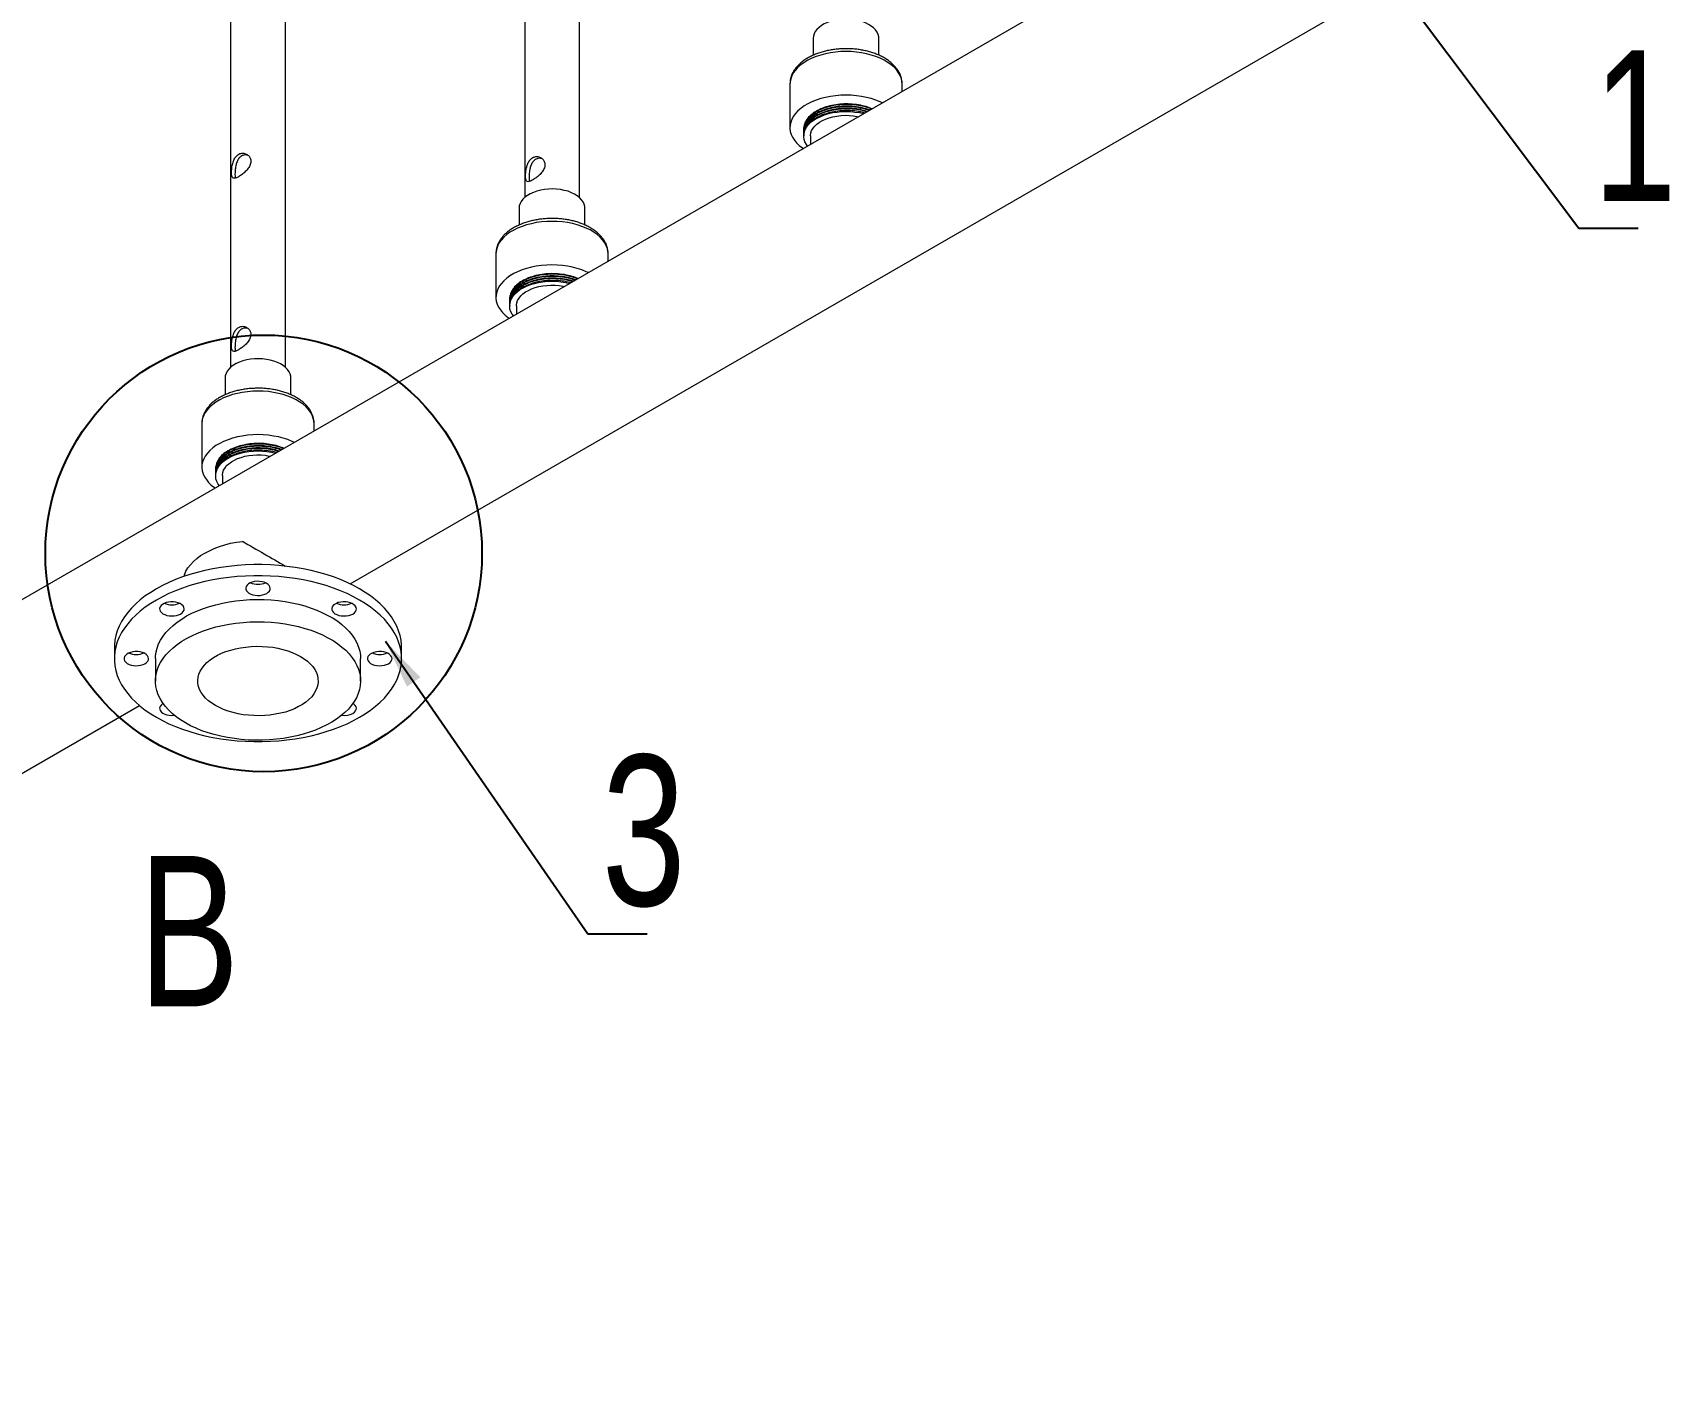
# Model space of a CAD drawing. Header units: millimetres. Extents: x 11948 to 22858, y 1146 to 11361.
# Drawn here: x 17966 to 19054, y 7261 to 8148 of the extents above; entities that cross this region are included whole.
import ezdxf

# ---------------------------------------------------------------- set-up
doc = ezdxf.new("R2010")
doc.units = ezdxf.units.MM
doc.linetypes.add('SLD-Solid', pattern=[0])
doc.styles.add('SLDTEXTSTYLE0', font='TXT', dxfattribs={"width": 0.75})
doc.dimstyles.new('SLDDIMSTYLE0', dxfattribs={"dimscale": 22, "dimtxt": 1.852083, "dimasz": 1.5, "dimexe": 0, "dimexo": 0.0625, "dimgap": 0.463021, "dimtad": 1, "dimdec": 0, "dimrnd": 1e-09, "dimzin": 12, "dimdsep": 46, "dimtxsty": 'SLDTEXTSTYLE0', "dimcen": 0.09, "dimadec": 0, "dimazin": 3, "dimtfac": 1, "dimtdec": 0, "dimtofl": 0, "dimtmove": 0, "dimatfit": 3, "dimfxl": 1, "dimfrac": 2, "dimtolj": 1, "dimtzin": 12, "dimarcsym": 0})

msp = doc.modelspace()

# ---------------------------------------------------------------- linework, layer by layer
at = {"linetype": 'SLD-Solid', "lineweight": 0}
for p, q in [((18293.4, 10427.6), (18293.4, 8038.6)), ((18329.7, 8038.6), (18329.7, 10426.9)), ((18097.9, 10314.8), (18097.9, 7925.8)), ((18134.3, 7925.8), (18134.3, 10314.1)), ((18959.6, 8348.8), (17224.6, 7347.2)), ((18177.4, 7781.8), (19009.6, 8262.2)), ((18485.1, 8144.5), (18485.1, 8133.1)), ((18528.8, 8133.1), (18528.8, 8144.5)), ((18469.7, 8114), (18469.7, 8085.1)), ((18544.2, 8114), (18544.2, 8114.1)), ((18544.2, 8109), (18544.2, 8114)), ((18478.8, 8084.2), (18478.8, 8083.8)), ((18478.8, 8082.7), (18478.8, 8082.3)), ((18478.8, 8081.2), (18478.8, 8080.8)), ((18478.8, 8079.7), (18478.8, 8079.5)), ((18483.3, 8079.5), (18483.3, 8073.9)), ((18297.5, 8041.2), (18298.7, 8042)), ((18298.7, 8042), (18298.7, 8041.8)), ((18289.7, 8031.7), (18289.7, 8020.3)), ((18333.4, 8020.3), (18333.4, 8031.7)), ((18274.3, 8001.2), (18274.3, 7972.3)), ((18348.8, 8001.2), (18348.8, 8001.3)), ((18348.8, 7996.2), (18348.8, 8001.2)), ((18283.4, 7971.3), (18283.4, 7971)), ((18283.4, 7969.9), (18283.4, 7969.5)), ((18283.4, 7968.4), (18283.4, 7968)), ((18283.4, 7966.9), (18283.4, 7966.7)), ((18287.9, 7966.7), (18287.9, 7961.1)), ((18102.1, 7928.4), (18103.3, 7929.2)), ((18103.3, 7929.2), (18103.3, 7929)), ((18094.3, 7918.8), (18094.3, 7907.5)), ((18137.9, 7907.5), (18137.9, 7918.8)), ((18078.8, 7888.4), (18078.8, 7859.5)), ((18153.4, 7888.4), (18153.4, 7888.5)), ((18153.4, 7883.4), (18153.4, 7888.4)), ((18087.9, 7858.5), (18087.9, 7858.2)), ((18087.9, 7857), (18087.9, 7856.7)), ((18087.9, 7855.6), (18087.9, 7855.2)), ((18087.9, 7854.1), (18087.9, 7853.9)), ((18092.5, 7853.9), (18092.5, 7848.2)), ((18020.7, 7739.6), (18020.7, 7732.2)), ((18211.6, 7732.2), (18211.6, 7739.6)), ((18047.9, 7732.2), (18047.9, 7717.3)), ((18184.3, 7717.3), (18184.3, 7732.2)), ((17274.6, 7260.6), (18037.4, 7701))]:
    msp.add_line(p, q, dxfattribs=at)
at = {"linetype": 'SLD-Solid', "lineweight": 0, "flags": 128}
for points in [[(18528.8, 8144.5), (18528.7, 8145.4), (18528.3, 8147), (18527.6, 8148.5), (18526.6, 8149.9), (18525.3, 8151.3), (18523.7, 8152.5), (18521.9, 8153.6), (18519.8, 8154.6), (18517.6, 8155.5), (18515.1, 8156.1), (18512.6, 8156.6), (18510, 8156.9), (18507.3, 8157.1), (18504.6, 8157), (18502, 8156.7), (18499.4, 8156.3), (18496.9, 8155.7), (18494.6, 8154.9), (18492.5, 8153.9), (18490.6, 8152.8), (18489, 8151.6), (18487.6, 8150.3), (18486.5, 8148.8), (18485.7, 8147.4), (18485.3, 8145.8), (18485.1, 8144.5)], [(18544.2, 8114.1), (18544.1, 8115.6), (18543.7, 8117.6), (18543, 8119.6), (18541.9, 8121.5), (18540.6, 8123.3), (18538.9, 8125.1), (18537, 8126.8), (18534.8, 8128.4), (18532.3, 8129.8), (18529.7, 8131.1), (18526.8, 8132.3), (18523.7, 8133.2), (18520.6, 8134.1), (18517.2, 8134.7), (18513.8, 8135.2), (18510.4, 8135.5), (18506.9, 8135.6), (18503.4, 8135.5), (18499.9, 8135.2), (18496.6, 8134.7), (18493.2, 8134), (18490.1, 8133.2), (18487, 8132.2), (18484.2, 8131.1), (18481.5, 8129.8), (18479.1, 8128.3), (18476.9, 8126.7), (18474.9, 8125.1), (18473.3, 8123.3), (18471.9, 8121.4), (18470.9, 8119.5), (18470.2, 8117.5), (18469.8, 8115.5), (18469.7, 8114)], [(18531.1, 8101.5), (18529.7, 8102.2), (18526.8, 8103.3), (18523.7, 8104.3), (18520.6, 8105.1), (18517.2, 8105.8), (18513.8, 8106.2), (18510.4, 8106.5), (18506.9, 8106.6), (18503.4, 8106.5), (18499.9, 8106.2), (18496.6, 8105.7), (18493.2, 8105.1), (18490.1, 8104.3), (18487, 8103.3), (18484.2, 8102.1), (18481.5, 8100.8), (18479.1, 8099.4), (18476.9, 8097.8), (18474.9, 8096.1), (18473.3, 8094.3), (18471.9, 8092.5), (18470.9, 8090.5), (18470.2, 8088.6), (18469.8, 8086.6), (18469.7, 8084.5), (18469.9, 8082.5), (18470.5, 8080.5), (18471.4, 8078.6), (18472.6, 8076.7), (18474.1, 8074.9), (18475.9, 8073.2), (18478, 8071.5), (18478.6, 8071.1)], [(18481.3, 8072.7), (18480.6, 8073.8), (18479.6, 8075.5), (18479.1, 8077.2), (18478.8, 8078.9), (18478.8, 8080.7), (18479.2, 8082.4), (18479.9, 8084.1), (18480.9, 8085.7), (18482.2, 8087.3), (18483.8, 8088.8), (18485.7, 8090.2), (18487.8, 8091.4), (18490.1, 8092.5), (18492.6, 8093.5), (18495.2, 8094.3), (18498.1, 8095), (18501, 8095.4), (18503.9, 8095.7), (18507, 8095.8), (18510, 8095.7), (18512.9, 8095.4), (18515.9, 8095), (18518.7, 8094.3), (18518.7, 8094.3)], [(18483.3, 8079.5), (18483.3, 8079.9), (18483.6, 8081.5), (18484.1, 8083.1), (18485, 8084.6), (18486.2, 8086), (18487.6, 8087.3), (18489.3, 8088.6), (18491.2, 8089.7), (18493.4, 8090.7), (18495.7, 8091.5), (18498.2, 8092.2), (18500.8, 8092.7), (18503.5, 8093), (18506.3, 8093.2), (18509, 8093.1), (18511.7, 8092.9), (18514.4, 8092.5), (18515.2, 8092.3)], [(18333.4, 8031.7), (18333.3, 8032.6), (18332.9, 8034.2), (18332.2, 8035.7), (18331.2, 8037.1), (18329.9, 8038.5), (18328.3, 8039.7), (18326.5, 8040.8), (18324.4, 8041.8), (18322.2, 8042.7), (18319.7, 8043.3), (18317.2, 8043.8), (18314.6, 8044.1), (18311.9, 8044.3), (18309.2, 8044.2), (18306.5, 8043.9), (18304, 8043.5), (18301.5, 8042.8), (18299.2, 8042), (18297.1, 8041.1), (18295.2, 8040), (18293.5, 8038.8), (18292.2, 8037.4), (18291.1, 8036), (18290.3, 8034.5), (18289.8, 8033), (18289.7, 8031.7)], [(18348.8, 8001.3), (18348.7, 8002.8), (18348.3, 8004.8), (18347.6, 8006.7), (18346.5, 8008.7), (18345.1, 8010.5), (18343.5, 8012.3), (18341.6, 8014), (18339.4, 8015.5), (18336.9, 8017), (18334.2, 8018.3), (18331.4, 8019.4), (18328.3, 8020.4), (18325.1, 8021.3), (18321.8, 8021.9), (18318.4, 8022.4), (18315, 8022.6), (18311.5, 8022.7), (18308, 8022.6), (18304.5, 8022.4), (18301.1, 8021.9), (18297.8, 8021.2), (18294.6, 8020.4), (18291.6, 8019.4), (18288.7, 8018.2), (18286.1, 8016.9), (18283.6, 8015.5), (18281.5, 8013.9), (18279.5, 8012.2), (18277.9, 8010.5), (18276.5, 8008.6), (18275.5, 8006.7), (18274.8, 8004.7), (18274.4, 8002.7), (18274.3, 8001.2)], [(18335.7, 7988.7), (18334.2, 7989.3), (18331.4, 7990.5), (18328.3, 7991.5), (18325.1, 7992.3), (18321.8, 7993), (18318.4, 7993.4), (18315, 7993.7), (18311.5, 7993.8), (18308, 7993.7), (18304.5, 7993.4), (18301.1, 7992.9), (18297.8, 7992.3), (18294.6, 7991.5), (18291.6, 7990.5), (18288.7, 7989.3), (18286.1, 7988), (18283.6, 7986.5), (18281.5, 7985), (18279.5, 7983.3), (18277.9, 7981.5), (18276.5, 7979.7), (18275.5, 7977.7), (18274.8, 7975.8), (18274.4, 7973.8), (18274.3, 7971.7), (18274.5, 7969.7), (18275.1, 7967.7), (18276, 7965.8), (18277.2, 7963.9), (18278.7, 7962.1), (18280.5, 7960.3), (18282.6, 7958.7), (18283.2, 7958.3)], [(18285.9, 7959.9), (18285.1, 7961), (18284.2, 7962.7), (18283.6, 7964.4), (18283.4, 7966.1), (18283.4, 7967.9), (18283.8, 7969.6), (18284.5, 7971.3), (18285.5, 7972.9), (18286.8, 7974.5), (18288.4, 7976), (18290.2, 7977.4), (18292.3, 7978.6), (18294.6, 7979.7), (18297.2, 7980.7), (18299.8, 7981.5), (18302.6, 7982.1), (18305.5, 7982.6), (18308.5, 7982.9), (18311.5, 7983), (18314.5, 7982.9), (18317.5, 7982.6), (18320.4, 7982.1), (18323.2, 7981.5), (18323.3, 7981.5)], [(18287.9, 7966.7), (18287.9, 7967.1), (18288.1, 7968.7), (18288.7, 7970.2), (18289.6, 7971.7), (18290.7, 7973.2), (18292.2, 7974.5), (18293.9, 7975.8), (18295.8, 7976.9), (18298, 7977.9), (18300.3, 7978.7), (18302.8, 7979.4), (18305.4, 7979.9), (18308.1, 7980.2), (18310.8, 7980.3), (18313.6, 7980.3), (18316.3, 7980.1), (18319, 7979.7), (18319.8, 7979.5)], [(18137.9, 7918.8), (18137.9, 7919.8), (18137.5, 7921.4), (18136.8, 7922.8), (18135.8, 7924.3), (18134.5, 7925.6), (18132.9, 7926.9), (18131.1, 7928), (18129, 7929), (18126.7, 7929.8), (18124.3, 7930.5), (18121.8, 7931), (18119.1, 7931.3), (18116.5, 7931.4), (18113.8, 7931.4), (18111.1, 7931.1), (18108.6, 7930.7), (18106.1, 7930), (18103.8, 7929.2), (18101.7, 7928.3), (18099.8, 7927.2), (18098.1, 7926), (18096.7, 7924.6), (18095.7, 7923.2), (18094.9, 7921.7), (18094.4, 7920.2), (18094.3, 7918.8)], [(18153.4, 7888.5), (18153.3, 7890), (18152.9, 7892), (18152.1, 7893.9), (18151.1, 7895.9), (18149.7, 7897.7), (18148.1, 7899.5), (18146.1, 7901.2), (18143.9, 7902.7), (18141.5, 7904.2), (18138.8, 7905.5), (18136, 7906.6), (18132.9, 7907.6), (18129.7, 7908.4), (18126.4, 7909.1), (18123, 7909.6), (18119.6, 7909.8), (18116.1, 7909.9), (18112.6, 7909.8), (18109.1, 7909.5), (18105.7, 7909.1), (18102.4, 7908.4), (18099.2, 7907.6), (18096.2, 7906.6), (18093.3, 7905.4), (18090.7, 7904.1), (18088.2, 7902.7), (18086, 7901.1), (18084.1, 7899.4), (18082.5, 7897.7), (18081.1, 7895.8), (18080.1, 7893.9), (18079.3, 7891.9), (18078.9, 7889.9), (18078.8, 7888.4)], [(18140.3, 7875.8), (18138.8, 7876.5), (18136, 7877.7), (18132.9, 7878.7), (18129.7, 7879.5), (18126.4, 7880.1), (18123, 7880.6), (18119.6, 7880.9), (18116.1, 7881), (18112.6, 7880.9), (18109.1, 7880.6), (18105.7, 7880.1), (18102.4, 7879.5), (18099.2, 7878.6), (18096.2, 7877.6), (18093.3, 7876.5), (18090.7, 7875.2), (18088.2, 7873.7), (18086, 7872.2), (18084.1, 7870.5), (18082.5, 7868.7), (18081.1, 7866.8), (18080.1, 7864.9), (18079.3, 7862.9), (18078.9, 7860.9), (18078.9, 7858.9), (18079.1, 7856.9), (18079.7, 7854.9), (18080.6, 7853), (18081.8, 7851.1), (18083.3, 7849.3), (18085.1, 7847.5), (18087.2, 7845.9), (18087.7, 7845.5)], [(18090.5, 7847.1), (18089.7, 7848.2), (18088.8, 7849.9), (18088.2, 7851.6), (18088, 7853.3), (18088, 7855.1), (18088.4, 7856.8), (18089.1, 7858.5), (18090.1, 7860.1), (18091.4, 7861.7), (18093, 7863.2), (18094.8, 7864.5), (18096.9, 7865.8), (18099.2, 7866.9), (18101.7, 7867.9), (18104.4, 7868.7), (18107.2, 7869.3), (18110.1, 7869.8), (18113.1, 7870.1), (18116.1, 7870.2), (18119.1, 7870.1), (18122.1, 7869.8), (18125, 7869.3), (18127.8, 7868.7), (18127.9, 7868.7)], [(18092.5, 7853.9), (18092.5, 7854.3), (18092.7, 7855.9), (18093.3, 7857.4), (18094.2, 7858.9), (18095.3, 7860.4), (18096.8, 7861.7), (18098.5, 7863), (18100.4, 7864.1), (18102.6, 7865.1), (18104.9, 7865.9), (18107.4, 7866.6), (18110, 7867.1), (18112.7, 7867.4), (18115.4, 7867.5), (18118.2, 7867.5), (18120.9, 7867.3), (18123.6, 7866.8), (18124.4, 7866.7)], [(18067.2, 7787.9), (18068.2, 7790.2), (18069.6, 7792.4), (18071.2, 7794.6), (18073.2, 7796.7), (18075.4, 7798.7), (18078, 7800.6), (18080.8, 7802.3), (18083.8, 7803.9), (18087, 7805.4), (18090.5, 7806.7), (18094.1, 7807.8), (18097.9, 7808.8), (18101.8, 7809.5), (18105.8, 7810.1)], [(18211.6, 7739.6), (18211.5, 7741.2), (18211.2, 7744.4), (18210.6, 7747.6), (18209.6, 7750.7), (18208.3, 7753.8), (18206.7, 7756.9), (18204.8, 7759.9), (18202.6, 7762.9), (18200.1, 7765.7), (18197.4, 7768.5), (18194.3, 7771.2), (18191, 7773.8), (18187.4, 7776.2), (18183.6, 7778.5), (18179.6, 7780.7), (18175.3, 7782.8), (18170.9, 7784.7), (18166.2, 7786.5), (18161.4, 7788.1), (18156.5, 7789.5), (18151.4, 7790.8), (18146.1, 7791.9), (18140.8, 7792.8), (18135.4, 7793.5), (18130, 7794.1), (18124.4, 7794.5), (18118.9, 7794.7), (18113.3, 7794.7), (18107.8, 7794.5), (18102.3, 7794.1), (18096.8, 7793.5), (18091.4, 7792.8), (18086.1, 7791.9), (18080.9, 7790.8), (18075.8, 7789.5), (18070.8, 7788.1), (18066, 7786.5), (18061.4, 7784.7), (18056.9, 7782.8), (18052.7, 7780.7), (18048.6, 7778.5), (18044.8, 7776.2), (18041.2, 7773.8), (18037.9, 7771.2), (18034.9, 7768.5), (18032.1, 7765.7), (18029.6, 7762.9), (18027.4, 7759.9), (18025.5, 7756.9), (18023.9, 7753.8), (18022.6, 7750.7), (18021.7, 7747.6), (18021, 7744.4), (18020.7, 7741.2), (18020.7, 7739.6)], [(18183.6, 7693.2), (18187.4, 7695.5), (18191, 7698), (18194.3, 7700.5), (18197.4, 7703.2), (18200.1, 7706), (18202.6, 7708.9), (18204.8, 7711.8), (18206.7, 7714.8), (18208.3, 7717.9), (18209.6, 7721), (18210.6, 7724.2), (18211.2, 7727.4), (18211.5, 7730.6), (18211.5, 7733.8), (18211.2, 7737), (18210.6, 7740.1), (18209.6, 7743.3), (18208.3, 7746.4), (18206.7, 7749.5), (18204.8, 7752.5), (18202.6, 7755.4), (18200.1, 7758.3), (18197.4, 7761.1), (18194.3, 7763.8), (18191, 7766.3), (18187.4, 7768.8), (18183.6, 7771.1), (18179.6, 7773.3), (18175.3, 7775.4), (18170.9, 7777.3), (18166.2, 7779.1), (18161.4, 7780.7), (18156.5, 7782.1), (18151.4, 7783.4), (18146.1, 7784.5), (18140.8, 7785.4), (18135.4, 7786.1), (18130, 7786.7), (18124.4, 7787), (18118.9, 7787.2), (18113.3, 7787.2), (18107.8, 7787), (18102.3, 7786.7), (18096.8, 7786.1), (18091.4, 7785.4), (18086.1, 7784.5), (18080.9, 7783.4), (18075.8, 7782.1), (18070.8, 7780.7), (18066, 7779.1), (18061.4, 7777.3), (18056.9, 7775.4), (18052.7, 7773.3), (18048.6, 7771.1), (18044.8, 7768.8), (18041.2, 7766.3), (18037.9, 7763.8), (18034.9, 7761.1), (18032.1, 7758.3), (18029.6, 7755.4), (18027.4, 7752.5), (18025.5, 7749.5), (18023.9, 7746.4), (18022.6, 7743.3), (18021.7, 7740.1), (18021, 7737), (18020.7, 7733.8), (18020.7, 7730.6), (18021, 7727.4), (18021.7, 7724.2), (18022.6, 7721), (18023.9, 7717.9), (18025.5, 7714.8), (18027.4, 7711.8), (18029.6, 7708.9), (18032.1, 7706), (18034.9, 7703.2), (18037.9, 7700.5), (18041.2, 7698), (18044.8, 7695.5), (18048.6, 7693.2), (18052.7, 7691), (18056.9, 7688.9), (18061.4, 7687), (18066, 7685.3), (18070.8, 7683.7), (18075.8, 7682.2), (18080.9, 7680.9), (18086.1, 7679.8), (18091.4, 7678.9), (18096.8, 7678.2), (18102.3, 7677.6), (18107.8, 7677.3), (18113.3, 7677.1), (18118.9, 7677.1), (18124.4, 7677.3), (18130, 7677.6), (18135.4, 7678.2), (18140.8, 7678.9), (18146.1, 7679.8), (18151.4, 7680.9), (18156.5, 7682.2), (18161.4, 7683.7), (18166.2, 7685.3), (18170.9, 7687), (18175.3, 7688.9), (18179.6, 7691), (18183.6, 7693.2)], [(18121.9, 7775.5), (18122.9, 7776.3), (18123.7, 7777.1), (18124.2, 7778), (18124.3, 7779), (18124.1, 7779.9), (18123.6, 7780.8), (18122.7, 7781.7), (18121.6, 7782.4), (18120.3, 7782.9), (18118.8, 7783.3), (18117.2, 7783.5), (18115.5, 7783.6), (18113.9, 7783.4), (18112.3, 7783), (18110.9, 7782.5), (18109.8, 7781.8), (18108.9, 7781), (18108.3, 7780.2), (18108, 7779.2), (18108, 7778.3), (18108.4, 7777.3), (18109.1, 7776.5), (18110, 7775.7), (18111.3, 7775.1), (18112.7, 7774.6), (18114.3, 7774.3), (18115.9, 7774.1), (18117.6, 7774.2), (18119.2, 7774.5), (18120.6, 7774.9), (18121.9, 7775.5)], [(18047.9, 7732.2), (18048, 7733.9), (18048.4, 7736.6), (18049.1, 7739.2), (18050.1, 7741.9), (18051.4, 7744.5), (18053, 7747.1), (18054.9, 7749.5), (18057.2, 7751.9), (18059.7, 7754.2), (18062.4, 7756.4), (18065.5, 7758.5), (18068.7, 7760.5), (18072.2, 7762.3), (18075.9, 7764), (18079.8, 7765.5), (18083.9, 7766.8), (18088.1, 7768), (18092.5, 7769.1), (18097, 7769.9), (18101.5, 7770.6), (18106.2, 7771.1), (18110.8, 7771.4), (18115.5, 7771.5), (18120.2, 7771.4), (18124.9, 7771.2), (18129.6, 7770.7), (18134.1, 7770.1), (18138.6, 7769.3), (18143, 7768.3), (18147.3, 7767.2), (18151.4, 7765.8), (18155.3, 7764.4), (18159.1, 7762.7), (18162.6, 7760.9), (18166, 7759), (18169.1, 7757), (18171.9, 7754.8), (18174.5, 7752.5), (18176.8, 7750.1), (18178.8, 7747.7), (18180.5, 7745.2), (18181.9, 7742.6), (18183, 7739.9), (18183.7, 7737.2), (18184.2, 7734.5), (18184.3, 7732.2)], [(18064.7, 7761.8), (18065.7, 7762.6), (18066.5, 7763.4), (18067, 7764.3), (18067.1, 7765.3), (18066.9, 7766.2), (18066.3, 7767.2), (18065.5, 7768), (18064.4, 7768.7), (18063.1, 7769.3), (18061.6, 7769.7), (18059.9, 7769.9), (18058.3, 7769.9), (18056.7, 7769.7), (18055.1, 7769.4), (18053.7, 7768.8), (18052.6, 7768.2), (18051.7, 7767.4), (18051, 7766.5), (18050.7, 7765.5), (18050.8, 7764.6), (18051.2, 7763.7), (18051.9, 7762.8), (18052.8, 7762), (18054.1, 7761.4), (18055.5, 7760.9), (18057.1, 7760.6), (18058.7, 7760.5), (18060.4, 7760.5), (18061.9, 7760.8), (18063.4, 7761.2), (18064.7, 7761.8)], [(18179.1, 7761.8), (18180.2, 7762.6), (18180.9, 7763.4), (18181.4, 7764.3), (18181.5, 7765.3), (18181.3, 7766.2), (18180.8, 7767.2), (18179.9, 7768), (18178.8, 7768.7), (18177.5, 7769.3), (18176, 7769.7), (18174.4, 7769.9), (18172.7, 7769.9), (18171.1, 7769.7), (18169.5, 7769.4), (18168.2, 7768.8), (18167, 7768.2), (18166.1, 7767.4), (18165.5, 7766.5), (18165.2, 7765.5), (18165.2, 7764.6), (18165.6, 7763.7), (18166.3, 7762.8), (18167.3, 7762), (18168.5, 7761.4), (18169.9, 7760.9), (18171.5, 7760.6), (18173.1, 7760.5), (18174.8, 7760.5), (18176.4, 7760.8), (18177.8, 7761.2), (18179.1, 7761.8)], [(18067.9, 7689.5), (18064.7, 7691.5), (18061.7, 7693.6), (18059, 7695.8), (18056.6, 7698.1), (18054.4, 7700.5), (18052.6, 7703), (18051, 7705.6), (18049.8, 7708.2), (18048.9, 7710.9), (18048.2, 7713.6), (18048, 7716.3), (18048, 7719), (18048.4, 7721.7), (18049.1, 7724.4), (18050.1, 7727.1), (18051.4, 7729.7), (18053, 7732.2), (18054.9, 7734.7), (18057.2, 7737.1), (18059.7, 7739.4), (18062.4, 7741.6), (18065.5, 7743.7), (18068.7, 7745.6), (18072.2, 7747.4), (18075.9, 7749.1), (18079.8, 7750.6), (18083.9, 7752), (18088.1, 7753.2), (18092.5, 7754.2), (18097, 7755.1), (18101.5, 7755.8), (18106.2, 7756.2), (18110.8, 7756.6), (18115.5, 7756.7), (18120.2, 7756.6), (18124.9, 7756.3), (18129.6, 7755.9), (18134.1, 7755.3), (18138.6, 7754.5), (18143, 7753.5), (18147.3, 7752.3), (18151.4, 7751), (18155.3, 7749.5), (18159.1, 7747.9), (18162.6, 7746.1), (18166, 7744.2), (18169.1, 7742.1), (18171.9, 7739.9), (18174.5, 7737.7), (18176.8, 7735.3), (18178.8, 7732.8), (18180.5, 7730.3), (18181.9, 7727.7), (18183, 7725.1), (18183.7, 7722.4), (18184.2, 7719.7), (18184.3, 7717), (18184.1, 7714.3), (18183.6, 7711.6), (18182.7, 7708.9), (18181.6, 7706.2), (18180.1, 7703.7), (18178.3, 7701.2), (18176.2, 7698.7), (18173.8, 7696.4), (18171.2, 7694.1), (18168.3, 7692), (18165.2, 7690), (18161.8, 7688.1), (18158.2, 7686.3), (18154.4, 7684.7), (18150.4, 7683.3), (18146.2, 7682), (18141.9, 7680.9), (18137.5, 7679.9), (18133, 7679.2), (18128.4, 7678.6), (18123.8, 7678.2), (18119.1, 7678), (18114.4, 7678), (18109.7, 7678.1), (18105, 7678.5), (18100.4, 7679), (18095.8, 7679.7), (18091.4, 7680.6), (18087.1, 7681.7), (18082.9, 7682.9), (18078.9, 7684.3), (18075, 7685.9), (18071.3, 7687.6), (18067.9, 7689.5)], [(18041, 7728.8), (18042, 7729.6), (18042.8, 7730.4), (18043.3, 7731.3), (18043.4, 7732.3), (18043.2, 7733.2), (18042.6, 7734.1), (18041.8, 7735), (18040.7, 7735.7), (18039.4, 7736.2), (18037.9, 7736.6), (18036.2, 7736.8), (18034.6, 7736.9), (18033, 7736.7), (18031.4, 7736.3), (18030, 7735.8), (18028.9, 7735.1), (18028, 7734.3), (18027.3, 7733.5), (18027.1, 7732.5), (18027.1, 7731.6), (18027.5, 7730.6), (18028.2, 7729.8), (18029.1, 7729), (18030.4, 7728.3), (18031.8, 7727.9), (18033.4, 7727.6), (18035, 7727.4), (18036.7, 7727.5), (18038.2, 7727.8), (18039.7, 7728.2), (18041, 7728.8)], [(18087.8, 7701), (18085.4, 7702.5), (18083.2, 7704.2), (18081.3, 7705.9), (18079.7, 7707.8), (18078.4, 7709.7), (18077.3, 7711.7), (18076.6, 7713.7), (18076.2, 7715.8), (18076.1, 7717.8), (18076.4, 7719.9), (18076.9, 7721.9), (18077.8, 7723.9), (18079, 7725.9), (18080.5, 7727.8), (18082.2, 7729.6), (18084.3, 7731.3), (18086.6, 7732.9), (18089.1, 7734.4), (18091.9, 7735.7), (18094.8, 7736.9), (18098, 7737.9), (18101.2, 7738.7), (18104.6, 7739.4), (18108.1, 7739.9), (18111.6, 7740.3), (18115.2, 7740.4), (18118.8, 7740.3), (18122.4, 7740.1), (18125.9, 7739.7), (18129.3, 7739.1), (18132.7, 7738.3), (18135.9, 7737.4), (18138.9, 7736.3), (18141.8, 7735), (18144.4, 7733.6), (18146.8, 7732.1), (18149, 7730.5), (18150.9, 7728.7), (18152.5, 7726.9), (18153.9, 7724.9), (18154.9, 7723), (18155.6, 7720.9), (18156, 7718.9), (18156.1, 7716.8), (18155.9, 7714.7), (18155.3, 7712.7), (18154.4, 7710.7), (18153.2, 7708.7), (18151.8, 7706.8), (18150, 7705), (18147.9, 7703.3), (18145.6, 7701.7), (18143.1, 7700.3), (18140.3, 7698.9), (18137.4, 7697.8), (18134.3, 7696.7), (18131, 7695.9), (18127.6, 7695.2), (18124.1, 7694.7), (18120.6, 7694.4), (18117, 7694.2), (18113.4, 7694.3), (18109.9, 7694.5), (18106.3, 7694.9), (18102.9, 7695.5), (18099.6, 7696.3), (18096.4, 7697.2), (18093.3, 7698.3), (18090.5, 7699.6), (18087.8, 7701)], [(18202.8, 7728.8), (18203.9, 7729.6), (18204.6, 7730.4), (18205.1, 7731.3), (18205.2, 7732.3), (18205, 7733.2), (18204.5, 7734.1), (18203.6, 7735), (18202.5, 7735.7), (18201.2, 7736.2), (18199.7, 7736.6), (18198.1, 7736.8), (18196.4, 7736.9), (18194.8, 7736.7), (18193.2, 7736.3), (18191.9, 7735.8), (18190.7, 7735.1), (18189.8, 7734.3), (18189.2, 7733.5), (18188.9, 7732.5), (18188.9, 7731.6), (18189.3, 7730.6), (18190, 7729.8), (18191, 7729), (18192.2, 7728.3), (18193.6, 7727.9), (18195.2, 7727.6), (18196.8, 7727.4), (18198.5, 7727.5), (18200.1, 7727.8), (18201.5, 7728.2), (18202.8, 7728.8)], [(18053, 7702.4), (18052.6, 7702.1), (18051.7, 7701.3), (18051, 7700.4), (18050.7, 7699.5), (18050.8, 7698.5), (18051.2, 7697.6), (18051.9, 7696.7), (18052.8, 7696), (18054.1, 7695.3), (18055.5, 7694.8), (18057.1, 7694.5), (18058.7, 7694.4), (18060.4, 7694.5), (18060.6, 7694.5)], [(18179.1, 7695.8), (18180.2, 7696.5), (18180.9, 7697.4), (18181.4, 7698.3), (18181.5, 7699.2), (18181.3, 7700.2), (18180.8, 7701.1), (18179.9, 7701.9), (18179.2, 7702.4)]]:
    msp.add_lwpolyline(points, dxfattribs=at)
msp.add_circle((18119.9, 7802.1), 145.1)
at = {"linetype": 'SLD-Solid', "lineweight": 0}
for centre, radius, start, end in [((18116.1, 7794.5), 12.9, 246.9497, 293.0496), ((18058.9, 7780.8), 12.9, 246.9493, 293.05), ((18173.3, 7780.8), 12.9, 246.9491, 293.0501), ((18035.2, 7747.8), 12.9, 246.9491, 293.0501), ((18197, 7747.8), 12.9, 246.9504, 293.0499), ((18173.4, 7706.7), 12.3, 262.0347, 297.6248)]:
    msp.add_arc(centre, radius, start, end, dxfattribs=at)
for major_axis, ratio, start_param, end_param in [((50, -28.9), 0.00007, 4.503963, 5.083808), ((35.4, 61.2), 0.577335, 2.147768, 2.164184)]:
    msp.add_ellipse((18116.1, 7804.2), major_axis=major_axis, ratio=ratio, start_param=start_param, end_param=end_param, dxfattribs=at)
for points, knots in [([(18544.2, 8114.2), (18544.2, 8114.6), (18544.2, 8115.7), (18543.9, 8117.5), (18543.3, 8119.6), (18542.4, 8121.6), (18541.2, 8123.5), (18539.8, 8125.3), (18538.1, 8127.1), (18536.2, 8128.8), (18534, 8130.4), (18531.6, 8131.8), (18529.1, 8133.1), (18526.3, 8134.2), (18523.4, 8135.2), (18520.4, 8136), (18517.3, 8136.6), (18514.1, 8137.1), (18510.9, 8137.4), (18507.6, 8137.5), (18504.3, 8137.4), (18501.1, 8137.2), (18497.9, 8136.8), (18494.7, 8136.2), (18491.7, 8135.5), (18488.7, 8134.6), (18485.9, 8133.5), (18483.2, 8132.3), (18480.8, 8130.9), (18478.5, 8129.4), (18476.4, 8127.7), (18474.6, 8125.9), (18473, 8124), (18471.7, 8121.9), (18470.7, 8119.9), (18470.1, 8117.7), (18469.7, 8115.8), (18469.7, 8114.5), (18469.7, 8114)], [0, 0, 0, 0, 0.015734, 0.04186, 0.068036, 0.094476, 0.121345, 0.148735, 0.176659, 0.205042, 0.233758, 0.262674, 0.291678, 0.32067, 0.349613, 0.378497, 0.407321, 0.436092, 0.464829, 0.493541, 0.522249, 0.550968, 0.579711, 0.608498, 0.637343, 0.666267, 0.695281, 0.724393, 0.7536, 0.78288, 0.812157, 0.841313, 0.8702, 0.898647, 0.926529, 0.953804, 0.980532, 1, 1, 1, 1]), ([(18524.2, 8097.5), (18523.7, 8097.7), (18521.8, 8098.6), (18517.8, 8099.7), (18512.5, 8100.6), (18507, 8100.9), (18501.4, 8100.5), (18496.1, 8099.6), (18491.2, 8098), (18486.9, 8095.9), (18483.4, 8093.4), (18480.7, 8090.5), (18479.2, 8087.4), (18478.6, 8085.2), (18478.8, 8084.2), (18478.8, 8084.2)], [0, 0, 0, 0, 0.032898, 0.120037, 0.20823, 0.296768, 0.384055, 0.471976, 0.560582, 0.648167, 0.735749, 0.824356, 0.912277, 0.999563, 1, 1, 1, 1]), ([(18523.8, 8097.3), (18523.4, 8097.5), (18521.6, 8098.3), (18517.8, 8099.4), (18512.5, 8100.3), (18507, 8100.5), (18501.4, 8100.2), (18496.1, 8099.2), (18491.2, 8097.6), (18486.9, 8095.6), (18483.4, 8093), (18480.7, 8090.1), (18479.2, 8087), (18478.6, 8084.7), (18478.8, 8083.4), (18478.9, 8083.2)], [0, 0, 0, 0, 0.025361, 0.111854, 0.199393, 0.287276, 0.373915, 0.461185, 0.549135, 0.636071, 0.723004, 0.810955, 0.898224, 0.984864, 1, 1, 1, 1]), ([(18522.8, 8096.6), (18522.7, 8096.7), (18521.2, 8097.3), (18517.8, 8098.2), (18512.5, 8099.2), (18507, 8099.4), (18501.4, 8099.1), (18496.1, 8098.1), (18491.2, 8096.5), (18486.9, 8094.4), (18483.4, 8091.9), (18480.7, 8089), (18479.2, 8085.9), (18478.6, 8083.8), (18478.8, 8082.7), (18478.8, 8082.7)], [0, 0, 0, 0, 0.003605, 0.093384, 0.184247, 0.275468, 0.365398, 0.455982, 0.547273, 0.63751, 0.727745, 0.819036, 0.90962, 0.99955, 1, 1, 1, 1]), ([(18522.4, 8096.4), (18520.9, 8096.9), (18517.8, 8097.9), (18512.5, 8098.8), (18507, 8099), (18501.4, 8098.7), (18496.1, 8097.7), (18491.2, 8096.1), (18486.9, 8094.1), (18483.4, 8091.5), (18480.7, 8088.7), (18479.2, 8085.5), (18478.6, 8083.2), (18478.8, 8081.9), (18478.9, 8081.8)], [0, 0, 0, 0, 0.085011, 0.175196, 0.265734, 0.354993, 0.4449, 0.535508, 0.625071, 0.714632, 0.805241, 0.895148, 0.984406, 1, 1, 1, 1]), ([(18521.1, 8095.7), (18520, 8096), (18517.3, 8096.9), (18512.5, 8097.7), (18507, 8097.9), (18501.4, 8097.6), (18496.1, 8096.6), (18491.2, 8095), (18486.9, 8093), (18483.4, 8090.4), (18480.7, 8087.5), (18479.2, 8084.4), (18478.6, 8082.3), (18478.8, 8081.2), (18478.8, 8081.2)], [0, 0, 0, 0, 0.064029, 0.157835, 0.252009, 0.344851, 0.438368, 0.532614, 0.625773, 0.71893, 0.813177, 0.906694, 0.999536, 1, 1, 1, 1]), ([(18520.7, 8095.4), (18519.7, 8095.7), (18517.2, 8096.6), (18512.5, 8097.3), (18507, 8097.6), (18501.4, 8097.2), (18496.1, 8096.2), (18491.2, 8094.7), (18486.9, 8092.6), (18483.4, 8090.1), (18480.7, 8087.2), (18479.2, 8084.1), (18478.6, 8081.7), (18478.8, 8080.5), (18478.9, 8080.3)], [0, 0, 0, 0, 0.055478, 0.148574, 0.242034, 0.334174, 0.426983, 0.520516, 0.61297, 0.705422, 0.798955, 0.891764, 0.983903, 1, 1, 1, 1]), ([(18519.4, 8094.7), (18518.9, 8094.9), (18516.7, 8095.6), (18512.5, 8096.2), (18507, 8096.5), (18501.4, 8096.1), (18496.1, 8095.1), (18491.2, 8093.5), (18486.9, 8091.5), (18483.4, 8088.9), (18480.7, 8086.1), (18479.2, 8082.9), (18478.6, 8080.8), (18478.8, 8079.7), (18478.8, 8079.7)], [0, 0, 0, 0, 0.032565, 0.129524, 0.226864, 0.322827, 0.419488, 0.516902, 0.613193, 0.709482, 0.806896, 0.903557, 0.99952, 1, 1, 1, 1]), ([(18103.3, 8067.3), (18102.6, 8066.8), (18101.3, 8065.9), (18100, 8063.4), (18099.2, 8061), (18098.8, 8059), (18098.6, 8056.9), (18098.5, 8054.7), (18098.7, 8052.8), (18099.2, 8051.6), (18100, 8051.3), (18101, 8051.4), (18102.1, 8051.8), (18103.8, 8052.7), (18106.1, 8054.3), (18108.3, 8056.3), (18109.9, 8058.2), (18110.8, 8059.9), (18111.4, 8061.6), (18111.5, 8063.7), (18110.6, 8065.7), (18108.9, 8067.3), (18107, 8068), (18105.4, 8068), (18104.2, 8067.8), (18103.6, 8067.5), (18103.3, 8067.3)], [0, 0, 0, 0, 0.049349, 0.098583, 0.15082, 0.179058, 0.207275, 0.260064, 0.306585, 0.354235, 0.407925, 0.436112, 0.464279, 0.51572, 0.563207, 0.612084, 0.665774, 0.694014, 0.722226, 0.772995, 0.818984, 0.868099, 0.923171, 0.950973, 0.978758, 1, 1, 1, 1]), ([(18105.2, 8066.2), (18104.6, 8065.7), (18103.3, 8064.8), (18102.1, 8062.4), (18101.4, 8060), (18101.1, 8057.9), (18100.9, 8056), (18100.8, 8053.9), (18100.9, 8052.2), (18101, 8051.7), (18101.1, 8051.5)], [0, 0, 0, 0, 0.151904, 0.303366, 0.466267, 0.557517, 0.648672, 0.787868, 0.927265, 1, 1, 1, 1]), ([(18109.4, 8066.6), (18109.4, 8066.6), (18108.9, 8066.8), (18108, 8066.9), (18106.8, 8066.8), (18105.8, 8066.5), (18105.3, 8066.3), (18105.2, 8066.2)], [0, 0, 0, 0, 0.016953, 0.322333, 0.614291, 0.906051, 1, 1, 1, 1]), ([(18298.7, 8065.1), (18298, 8064.6), (18296.7, 8063.6), (18295.4, 8061.2), (18294.6, 8058.8), (18294.2, 8056.7), (18294, 8054.7), (18293.9, 8052.4), (18294.1, 8050.6), (18294.6, 8049.4), (18295.4, 8049), (18296.4, 8049.2), (18297.5, 8049.6), (18299.2, 8050.5), (18301.5, 8052.1), (18303.7, 8054), (18305.3, 8055.9), (18306.2, 8057.7), (18306.9, 8059.4), (18306.9, 8061.4), (18306, 8063.5), (18304.3, 8065.1), (18302.5, 8065.8), (18300.8, 8065.8), (18299.7, 8065.6), (18299, 8065.2), (18298.7, 8065.1)], [0, 0, 0, 0, 0.049348, 0.098582, 0.150819, 0.179057, 0.207275, 0.260066, 0.306585, 0.354234, 0.407926, 0.43611, 0.464279, 0.51572, 0.563206, 0.612083, 0.665774, 0.694011, 0.722226, 0.772995, 0.818984, 0.868099, 0.92317, 0.950973, 0.978757, 1, 1, 1, 1]), ([(18300.6, 8063.9), (18300, 8063.5), (18298.7, 8062.5), (18297.5, 8060.1), (18296.8, 8057.8), (18296.5, 8055.7), (18296.3, 8053.7), (18296.3, 8051.6), (18296.3, 8050), (18296.4, 8049.4), (18296.5, 8049.2)], [0, 0, 0, 0, 0.1519042, 0.3033664, 0.4662667, 0.5575212, 0.6486709, 0.787873, 0.9272644, 1, 1, 1, 1]), ([(18304.8, 8064.4), (18304.8, 8064.4), (18304.4, 8064.6), (18303.5, 8064.7), (18302.2, 8064.6), (18301.2, 8064.3), (18300.7, 8064), (18300.6, 8063.9)], [0, 0, 0, 0, 0.016953, 0.322337, 0.614284, 0.906042, 1, 1, 1, 1]), ([(18348.8, 8001.3), (18348.8, 8001.8), (18348.8, 8002.9), (18348.5, 8004.7), (18347.9, 8006.7), (18347, 8008.7), (18345.8, 8010.7), (18344.4, 8012.5), (18342.7, 8014.3), (18340.8, 8016), (18338.6, 8017.5), (18336.2, 8019), (18333.6, 8020.3), (18330.9, 8021.4), (18328, 8022.4), (18325, 8023.2), (18321.9, 8023.8), (18318.7, 8024.3), (18315.4, 8024.6), (18312.2, 8024.7), (18308.9, 8024.6), (18305.7, 8024.4), (18302.4, 8024), (18299.3, 8023.4), (18296.2, 8022.7), (18293.3, 8021.8), (18290.5, 8020.7), (18287.8, 8019.5), (18285.3, 8018.1), (18283, 8016.6), (18281, 8014.9), (18279.1, 8013.1), (18277.6, 8011.1), (18276.3, 8009.1), (18275.3, 8007), (18274.7, 8004.9), (18274.3, 8003), (18274.3, 8001.7), (18274.3, 8001.2)], [0, 0, 0, 0, 0.015734, 0.04186, 0.068036, 0.094477, 0.121345, 0.148736, 0.176659, 0.205042, 0.233758, 0.262674, 0.291678, 0.32067, 0.349613, 0.378497, 0.407321, 0.436093, 0.464829, 0.493541, 0.522249, 0.550968, 0.579711, 0.608497, 0.637344, 0.666267, 0.695281, 0.724393, 0.7536, 0.78288, 0.812157, 0.841313, 0.870199, 0.898647, 0.926529, 0.953804, 0.980532, 1, 1, 1, 1]), ([(18328.8, 7984.7), (18328.2, 7984.9), (18326.3, 7985.8), (18322.4, 7986.9), (18317.1, 7987.8), (18311.5, 7988.1), (18306, 7987.7), (18300.7, 7986.8), (18295.8, 7985.2), (18291.5, 7983.1), (18288, 7980.6), (18285.3, 7977.7), (18283.8, 7974.6), (18283.2, 7972.4), (18283.4, 7971.4), (18283.4, 7971.3)], [0, 0, 0, 0, 0.032898, 0.120038, 0.20823, 0.296768, 0.384055, 0.471976, 0.560582, 0.648167, 0.735749, 0.824356, 0.912277, 0.999563, 1, 1, 1, 1]), ([(18328.4, 7984.4), (18328, 7984.6), (18326.2, 7985.5), (18322.4, 7986.5), (18317.1, 7987.5), (18311.5, 7987.7), (18306, 7987.4), (18300.7, 7986.4), (18295.8, 7984.8), (18291.5, 7982.7), (18288, 7980.2), (18285.3, 7977.3), (18283.8, 7974.2), (18283.2, 7971.9), (18283.4, 7970.6), (18283.4, 7970.4)], [0, 0, 0, 0, 0.025361, 0.111854, 0.199393, 0.287276, 0.373915, 0.461185, 0.549135, 0.636071, 0.723004, 0.810955, 0.898224, 0.984864, 1, 1, 1, 1]), ([(18327.3, 7983.8), (18327.3, 7983.9), (18325.8, 7984.5), (18322.3, 7985.4), (18317.1, 7986.3), (18311.5, 7986.6), (18306, 7986.2), (18300.7, 7985.3), (18295.8, 7983.7), (18291.5, 7981.6), (18288, 7979.1), (18285.3, 7976.2), (18283.8, 7973.1), (18283.2, 7970.9), (18283.4, 7969.9), (18283.4, 7969.9)], [0, 0, 0, 0, 0.003605, 0.093384, 0.184247, 0.275468, 0.365398, 0.455982, 0.547273, 0.63751, 0.727745, 0.819036, 0.90962, 0.99955, 1, 1, 1, 1]), ([(18326.9, 7983.6), (18325.4, 7984.1), (18322.3, 7985.1), (18317.1, 7986), (18311.5, 7986.2), (18306, 7985.9), (18300.7, 7984.9), (18295.8, 7983.3), (18291.5, 7981.3), (18288, 7978.7), (18285.3, 7975.8), (18283.8, 7972.7), (18283.2, 7970.4), (18283.4, 7969.1), (18283.4, 7968.9)], [0, 0, 0, 0, 0.085011, 0.175196, 0.265734, 0.354993, 0.4449, 0.535508, 0.625071, 0.714632, 0.805241, 0.895148, 0.984406, 1, 1, 1, 1]), ([(18325.7, 7982.9), (18324.6, 7983.2), (18321.9, 7984.1), (18317.1, 7984.8), (18311.5, 7985.1), (18306, 7984.8), (18300.7, 7983.8), (18295.8, 7982.2), (18291.5, 7980.1), (18288, 7977.6), (18285.3, 7974.7), (18283.8, 7971.6), (18283.2, 7969.5), (18283.4, 7968.4), (18283.4, 7968.4)], [0, 0, 0, 0, 0.064029, 0.157835, 0.252009, 0.344851, 0.438368, 0.532614, 0.625773, 0.71893, 0.813177, 0.906694, 0.999536, 1, 1, 1, 1]), ([(18325.3, 7982.6), (18324.3, 7982.9), (18321.7, 7983.8), (18317.1, 7984.5), (18311.5, 7984.8), (18306, 7984.4), (18300.7, 7983.4), (18295.8, 7981.9), (18291.5, 7979.8), (18288, 7977.2), (18285.3, 7974.4), (18283.8, 7971.2), (18283.2, 7968.9), (18283.4, 7967.6), (18283.4, 7967.5)], [0, 0, 0, 0, 0.055478, 0.148574, 0.242035, 0.334174, 0.426983, 0.520516, 0.61297, 0.705422, 0.798955, 0.891764, 0.983903, 1, 1, 1, 1]), ([(18324, 7981.9), (18323.4, 7982.1), (18321.3, 7982.7), (18317.1, 7983.3), (18311.5, 7983.6), (18306, 7983.3), (18300.7, 7982.3), (18295.8, 7980.7), (18291.5, 7978.7), (18288, 7976.1), (18285.3, 7973.2), (18283.8, 7970.1), (18283.2, 7968), (18283.4, 7966.9), (18283.4, 7966.9)], [0, 0, 0, 0, 0.032565, 0.129524, 0.226864, 0.322827, 0.419488, 0.516902, 0.613193, 0.709482, 0.806896, 0.903557, 0.99952, 1, 1, 1, 1]), ([(18103.3, 7952.2), (18102.6, 7951.8), (18101.3, 7950.8), (18100, 7948.4), (18099.2, 7946), (18098.8, 7943.9), (18098.6, 7941.9), (18098.5, 7939.6), (18098.7, 7937.7), (18099.2, 7936.6), (18100, 7936.2), (18101, 7936.4), (18102.1, 7936.8), (18103.8, 7937.7), (18106.1, 7939.3), (18108.3, 7941.2), (18109.9, 7943.1), (18110.8, 7944.9), (18111.4, 7946.6), (18111.5, 7948.6), (18110.6, 7950.7), (18108.9, 7952.2), (18107, 7953), (18105.4, 7953), (18104.2, 7952.7), (18103.6, 7952.4), (18103.3, 7952.2)], [0, 0, 0, 0, 0.049349, 0.098583, 0.15082, 0.179058, 0.207275, 0.260066, 0.306585, 0.354234, 0.407925, 0.436111, 0.464279, 0.515721, 0.563207, 0.612084, 0.665774, 0.694012, 0.722226, 0.772995, 0.818984, 0.868099, 0.923171, 0.950973, 0.978758, 1, 1, 1, 1]), ([(18105.2, 7951.1), (18104.6, 7950.7), (18103.3, 7949.7), (18102.1, 7947.3), (18101.4, 7945), (18101.1, 7942.9), (18100.9, 7940.9), (18100.8, 7938.8), (18100.9, 7937.2), (18101, 7936.6), (18101.1, 7936.4)], [0, 0, 0, 0, 0.1519039, 0.3033658, 0.4662677, 0.5575221, 0.6486716, 0.7878734, 0.9272645, 1, 1, 1, 1]), ([(18109.4, 7951.6), (18109.4, 7951.6), (18108.9, 7951.8), (18108, 7951.9), (18106.8, 7951.8), (18105.8, 7951.5), (18105.3, 7951.2), (18105.2, 7951.1)], [0, 0, 0, 0, 0.016953, 0.322341, 0.61429, 0.906051, 1, 1, 1, 1]), ([(18153.4, 7888.5), (18153.4, 7888.9), (18153.4, 7890.1), (18153, 7891.9), (18152.4, 7893.9), (18151.6, 7895.9), (18150.4, 7897.9), (18149, 7899.7), (18147.3, 7901.5), (18145.4, 7903.2), (18143.2, 7904.7), (18140.8, 7906.2), (18138.2, 7907.4), (18135.5, 7908.6), (18132.6, 7909.5), (18129.6, 7910.4), (18126.5, 7911), (18123.3, 7911.5), (18120, 7911.8), (18116.8, 7911.9), (18113.5, 7911.8), (18110.2, 7911.6), (18107, 7911.2), (18103.9, 7910.6), (18100.8, 7909.9), (18097.9, 7909), (18095.1, 7907.9), (18092.4, 7906.7), (18089.9, 7905.3), (18087.6, 7903.7), (18085.5, 7902.1), (18083.7, 7900.3), (18082.2, 7898.3), (18080.9, 7896.3), (18079.9, 7894.2), (18079.2, 7892.1), (18078.9, 7890.2), (18078.9, 7888.9), (18078.9, 7888.4)], [0, 0, 0, 0, 0.015734, 0.041859, 0.068036, 0.094476, 0.121345, 0.148735, 0.176659, 0.205042, 0.233757, 0.262674, 0.291678, 0.32067, 0.349613, 0.378497, 0.407321, 0.436092, 0.464828, 0.49354, 0.522249, 0.550968, 0.579711, 0.608498, 0.637344, 0.666267, 0.695281, 0.724393, 0.7536, 0.78288, 0.812157, 0.841313, 0.870199, 0.898647, 0.926529, 0.953804, 0.980532, 1, 1, 1, 1]), ([(18133.3, 7871.8), (18132.8, 7872.1), (18130.9, 7873), (18126.9, 7874.1), (18121.7, 7875), (18116.1, 7875.3), (18110.6, 7874.9), (18105.3, 7873.9), (18100.4, 7872.4), (18096.1, 7870.3), (18092.5, 7867.8), (18089.9, 7864.9), (18088.4, 7861.8), (18087.8, 7859.6), (18087.9, 7858.5), (18087.9, 7858.5)], [0, 0, 0, 0, 0.032898, 0.120038, 0.20823, 0.296768, 0.384054, 0.471976, 0.560583, 0.648166, 0.735749, 0.824356, 0.912277, 0.999563, 1, 1, 1, 1]), ([(18133, 7871.6), (18132.6, 7871.8), (18130.8, 7872.7), (18126.9, 7873.7), (18121.7, 7874.6), (18116.1, 7874.9), (18110.6, 7874.5), (18105.3, 7873.6), (18100.4, 7872), (18096.1, 7869.9), (18092.5, 7867.4), (18089.9, 7864.5), (18088.4, 7861.4), (18087.8, 7859.1), (18088, 7857.8), (18088, 7857.6)], [0, 0, 0, 0, 0.0253607, 0.1118546, 0.1993936, 0.287276, 0.3739149, 0.4611852, 0.5491354, 0.6360699, 0.7230045, 0.8109546, 0.8982242, 0.9848638, 1, 1, 1, 1]), ([(18131.9, 7871), (18131.9, 7871), (18130.4, 7871.7), (18126.9, 7872.6), (18121.7, 7873.5), (18116.1, 7873.8), (18110.6, 7873.4), (18105.3, 7872.5), (18100.4, 7870.9), (18096.1, 7868.8), (18092.5, 7866.3), (18089.9, 7863.4), (18088.4, 7860.3), (18087.8, 7858.1), (18087.9, 7857.1), (18087.9, 7857)], [0, 0, 0, 0, 0.003605, 0.093384, 0.184248, 0.275468, 0.365397, 0.455982, 0.547273, 0.637509, 0.727745, 0.819036, 0.90962, 0.99955, 1, 1, 1, 1]), ([(18131.5, 7870.8), (18130, 7871.3), (18126.9, 7872.3), (18121.6, 7873.1), (18116.1, 7873.4), (18110.6, 7873.1), (18105.3, 7872.1), (18100.4, 7870.5), (18096.1, 7868.4), (18092.5, 7865.9), (18089.9, 7863), (18088.4, 7859.9), (18087.8, 7857.6), (18088, 7856.3), (18088, 7856.1)], [0, 0, 0, 0, 0.085011, 0.175196, 0.265735, 0.354992, 0.4449, 0.535508, 0.62507, 0.714633, 0.805241, 0.895148, 0.984406, 1, 1, 1, 1]), ([(18130.3, 7870.1), (18129.2, 7870.4), (18126.5, 7871.3), (18121.6, 7872), (18116.1, 7872.3), (18110.6, 7871.9), (18105.3, 7871), (18100.4, 7869.4), (18096.1, 7867.3), (18092.5, 7864.8), (18089.9, 7861.9), (18088.4, 7858.8), (18087.8, 7856.6), (18087.9, 7855.6), (18087.9, 7855.6)], [0, 0, 0, 0, 0.064029, 0.157835, 0.252009, 0.34485, 0.438368, 0.532614, 0.625772, 0.71893, 0.813177, 0.906694, 0.999536, 1, 1, 1, 1]), ([(18129.8, 7869.8), (18128.9, 7870.1), (18126.3, 7870.9), (18121.6, 7871.7), (18116.1, 7871.9), (18110.6, 7871.6), (18105.3, 7870.6), (18100.4, 7869), (18096.1, 7867), (18092.5, 7864.4), (18089.9, 7861.5), (18088.4, 7858.4), (18087.8, 7856.1), (18088, 7854.8), (18088, 7854.7)], [0, 0, 0, 0, 0.055478, 0.148574, 0.242035, 0.334173, 0.426983, 0.520516, 0.612969, 0.705422, 0.798955, 0.891764, 0.983903, 1, 1, 1, 1]), ([(18128.6, 7869.1), (18128, 7869.2), (18125.9, 7869.9), (18121.6, 7870.5), (18116.1, 7870.8), (18110.6, 7870.5), (18105.3, 7869.5), (18100.4, 7867.9), (18096.1, 7865.8), (18092.5, 7863.3), (18089.9, 7860.4), (18088.4, 7857.3), (18087.8, 7855.2), (18087.9, 7854.1), (18087.9, 7854.1)], [0, 0, 0, 0, 0.032566, 0.129525, 0.226864, 0.322826, 0.419488, 0.516902, 0.613192, 0.709482, 0.806896, 0.903557, 0.99952, 1, 1, 1, 1])]:
    msp.add_open_spline(points, degree=3, knots=knots, dxfattribs=at)

# ---------------------------------------------------------------- texts
at = {"char_height": 100, "attachment_point": 5, "style": 'SLDTEXTSTYLE0'}
for s, insert in [('1', (19031.1, 8086.3)), ('3', (18372.5, 7617.4)), ('B', (18070.2, 7551.1))]:
    msp.add_mtext(s, dxfattribs=dict(at, insert=insert))

# ---------------------------------------------------------------- leaders
for points in [[(18859.5, 8197.3), (18993.9, 8018.2), (19033.4, 8018.2)], [(18200.8, 7743.8), (18335.4, 7549.2), (18374.8, 7549.2)]]:
    msp.add_leader(points, dimstyle='SLDDIMSTYLE0', override={"dimtxsty": 'SLDTEXTSTYLE0'})

doc.saveas('drawing.dxf')
